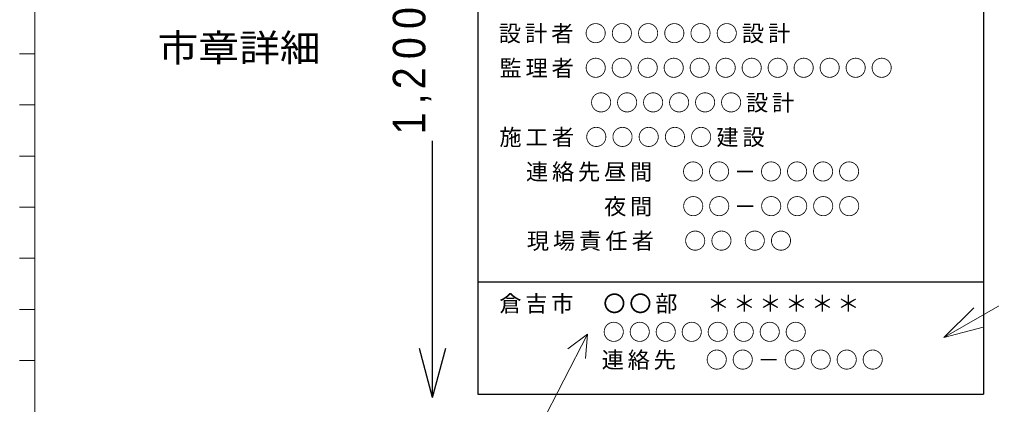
# Model space of a CAD drawing. Units: millimetres on the paper, enlarged 100 times, with parts at other scales. Extents: x -17213 to 22494, y -7705 to 13294.
# Drawn here: x -17213 to -4090, y -467 to 4729 of the extents above; entities that cross this region are included whole.
import ezdxf
from ezdxf.enums import TextEntityAlignment as Align

# ---------------------------------------------------------------- set-up
doc = ezdxf.new("R2010")
doc.units = ezdxf.units.MM
doc.header["$LTSCALE"] = 100
for name, color, linetype, lineweight in [('0-0', 1, 'Continuous', 18), ('1-1', 7, 'Continuous', 30), ('1-2', 7, 'Continuous', 18)]:
    doc.layers.add(name, color=color, linetype=linetype, lineweight=lineweight)
doc.styles.add('游ゴシック', font='')
doc.styles.add('角ゴシック', font='')
doc.styles.add('ＭＳ 明朝', font='')
doc.styles.get('游ゴシック').set_extended_font_data('游ゴシック')
doc.styles.get('角ゴシック').set_extended_font_data('角ゴシック')
doc.styles.get('ＭＳ 明朝').set_extended_font_data('MS Mincho')

msp = doc.modelspace()

# ---------------------------------------------------------------- linework, layer by layer
at = {"layer": '0-0'}
for p, q in [((-17006.3, 4264.5), (-17213.2, 4264.5)), ((-17006.3, 3574.8), (-17213.2, 3574.8)), ((-17006.3, 2885.2), (-17213.2, 2885.2)), ((-17006.3, 2195.5), (-17213.2, 2195.5)), ((-17006.3, 1505.9), (-17213.2, 1505.9)), ((-17006.3, 816.2), (-17213.2, 816.2)), ((-17006.3, 126.6), (-17213.2, 126.6))]:
    msp.add_line(p, q, dxfattribs=at)
msp.add_lwpolyline([(10797.8, -7497.7), (-17006.3, -7497.7), (-17006.3, 11895)], dxfattribs=at)
at = {"layer": '1-1'}
for p, q in [((-4197.2, 8775.5), (-4197.2, -328.7)), ((-11636.8, -371.2), (-11636.8, 3093.3)), ((-11025.4, 1188.6), (-4197.2, 1188.6)), ((-11636.8, -371.2), (-11813.4, 288.1)), ((-11636.8, -371.2), (-11458.2, 295.5))]:
    msp.add_line(p, q, dxfattribs=at)
msp.add_lwpolyline([(-11025.4, 8775.5), (-11025.4, -328.7), (-4197.2, -328.7)], dxfattribs=at)
at = {"layer": '1-2'}
for p, q in [((-3912.7, 910.2), (-4733.9, 436.1)), ((-4733.9, 436.1), (-4331.2, 838.8)), ((-4733.9, 436.1), (-4202.7, 578.5)), ((-9542.4, 484.5), (-10302.2, -985.3)), ((-9542.4, 484.5), (-9810.1, 285.2)), ((-9542.4, 484.5), (-9573.5, 154.4))]:
    msp.add_line(p, q, dxfattribs=at)

# ---------------------------------------------------------------- texts
at = {"layer": '1-1', "style": 'ＭＳ 明朝', "width": 1.1}
msp.add_text('市章詳細', height=366.6, dxfattribs=at).set_placement((-15348.1, 4052.7), align=Align.BOTTOM_LEFT)
at = {"layer": '1-1', "insert": (-11651.1, 3179.1), "char_height": 439.9, "attachment_point": 7, "rotation": 90, "style": '游ゴシック'}
msp.add_mtext('\\T1.38;\\W0.9;1,200', dxfattribs=at)
at = {"layer": '1-1', "char_height": 219.9, "attachment_point": 7, "style": '角ゴシック'}
for s, insert in [('\\T1.18;設計者\\~○○○○○○設計', (-10742.5, 4406.1)), ('\\T1.17;監理者\\~○○○○○○○○○○○○', (-10732.1, 3939.2)), ('\\T1.17;○○○○○○設計', (-9510.7, 3472.3)), ('\\T1.18;施工者\\~○○○○○建設', (-10734.2, 3005.4)), ('\\T1.17;連絡先昼間\u3000○○－○○○○', (-10374.8, 2538.6)), ('\\T1.17;夜間\u3000○○－○○○○', (-9320.2, 2071.7)), ('\\T1.18;現場責任者\u3000○○\\~○○', (-10364.2, 1604.8)), ('\\T1.17;倉吉市\u3000〇〇部\u3000＊＊＊＊＊＊', (-10735.2, 758.6)), ('\\T1.17;○○○○○○○○', (-9340.1, 379.2)), ('\\T1.17;連絡先\u3000○○－○○○○', (-9353.6, -0.1))]:
    msp.add_mtext(s, dxfattribs=dict(at, insert=insert))

doc.saveas('drawing.dxf')
